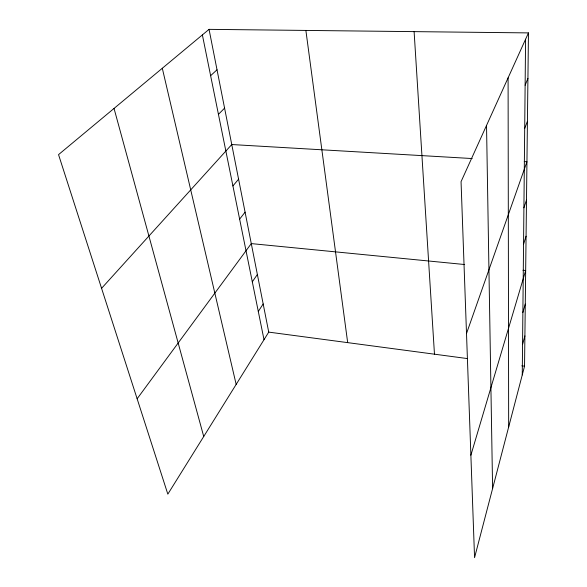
<?xml version="1.0" encoding="UTF-8"?>
<svg xmlns="http://www.w3.org/2000/svg" width="587" height="587" viewBox="0 0 587 587"><rect width="100%" height="100%" fill="white"/><g stroke="black" fill="none" stroke-linecap="round" stroke-linejoin="round"><path stroke-width="0.88" d="M522.254 374.946L525.585 39.256M528.461 32.901L461.052 181.669L474.56 557.65L524.543 366.185L528.461 32.901L209.053 29.35L58.539 154.63L167.831 494.144L268.729 332.117L209.053 29.35M522.555 344.547L524.895 335.911M522.87 312.541L525.27 304.066M470.877 455.211L525.666 270.512L522.98 270.247M523.553 244.265L526.069 236.187M523.912 207.813L526.495 199.984M466.511 333.519L526.95 161.741L524.25 161.586M524.697 128.487L527.419 121.282M525.13 85.218L527.926 78.409M258.295 311.426L263.181 303.963M252.3 281.804L257.37 274.489M137.131 398.778L251.28 243.598L464.662 264.532M239.628 219.127L245.087 212.156M232.914 185.932L238.586 179.182M101.573 288.327L231.755 144.541L472.183 158.549M218.445 114.355L224.579 108.125M210.623 75.694L217.021 69.78M268.729 332.117L467.362 358.569M521.836 365.826L524.543 366.185M114.032 108.434L203.726 436.501M162.305 68.261L236.165 384.412M202.376 34.904L264.011 339.697M305.878 30.429L347.68 342.632M414.106 31.632L434.475 354.188M486.528 125.442L492.603 488.516M508.093 77.858L508.665 427.013"/></g></svg>
